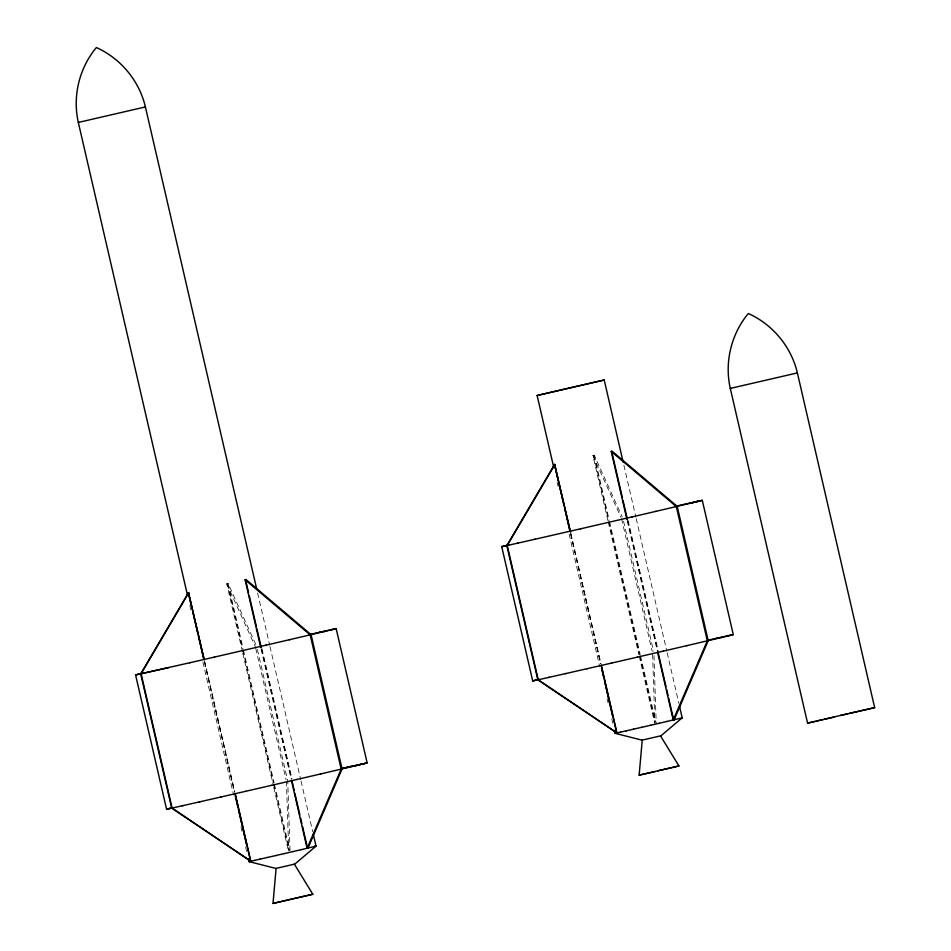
<?xml version="1.0" encoding="UTF-8"?>
<svg xmlns="http://www.w3.org/2000/svg" width="951" height="951" viewBox="0 0 951 951"><rect width="100%" height="100%" fill="white"/><g stroke="black" fill="none" stroke-linecap="round" stroke-linejoin="round"><path stroke-width="0.71" stroke-dasharray="4.75 3.57" d="M607.903 520.447L592.901 455.47L594.22 455.172L622.263 516.975M242.434 651.613L226.766 583.759L228.074 583.45L256.128 645.265M592.901 455.47L620.944 517.273M226.766 583.759L255.415 646.906M623.868 465.17L635.862 517.154M636.195 518.592L666.865 651.423M667.198 652.862L678.871 703.395M628.124 520.542L658.128 650.484M627.684 520.637L657.676 650.591M627.232 520.744L657.236 650.686M623.535 521.207L653.539 651.15M621.55 518.616L652.22 651.447M594.22 455.172L609.211 520.138M609.543 521.588L640.213 654.419M640.546 655.857L655.881 722.273M593.555 455.315L608.557 520.292M608.89 521.73L639.559 654.561M639.892 656.012L654.894 720.977M608.236 521.885L638.894 654.716M639.227 656.166L654.561 722.582M570.957 533.701L600.949 663.643M570.743 533.749L600.735 663.691M570.529 533.796L600.521 663.739M557.12 482.121L558.118 486.448M569.126 534.093L599.784 666.924M607.118 698.688L608.117 703.015M611.79 718.897L612.789 723.224M257.614 592.972L269.644 645.051M269.977 646.502L300.694 779.582M301.039 781.021L312.724 831.649M261.989 648.82L291.993 778.762M261.549 648.927L291.541 778.869M261.097 649.034L291.101 778.976M257.4 649.497L287.737 780.878L290.031 850.527M255.748 648.356L286.085 779.737M228.074 583.45L243.076 648.427M243.408 649.866L274.078 782.697M274.411 784.147L289.746 850.563M227.42 583.605L242.422 648.582M242.755 650.02L273.424 782.851M273.757 784.302L288.747 849.267M242.767 653.064L273.424 785.895M273.757 787.333L288.759 852.31M204.477 660.541L234.814 791.921M204.608 662.027L234.6 791.969M204.394 662.074L234.386 792.017M189.867 605.585L190.878 609.924M202.896 661.991L233.613 795.084M240.972 826.906L241.97 831.245M245.643 847.151L246.642 851.49M653.967 655.56L656.214 723.723M652.6 654.383L654.894 724.02M286.417 781.187L288.712 850.824"/><path stroke-width="1.43" d="M294.358 864.162L312.808 894.249L273.008 903.45L276.099 868.382M655.049 771.558L639.143 775.16L642.234 740.104M307.102 848.28L341.183 769.145L310.181 634.876L245.096 579.73L245.988 579.516L311.072 634.662L342.075 768.943L307.993 848.066L307.102 848.28L291.434 780.414M673.237 719.99L707.318 640.855L676.316 506.586L611.231 451.44L612.123 451.238L677.207 506.372L708.21 640.653L674.128 719.788L673.237 719.99L657.569 652.136M235.147 793.372L250.814 861.226L171.691 808.148L140.689 673.867L188.393 592.77L204.144 659.091M250.814 861.226L172.107 808.053L141.117 673.772L188.809 592.675M601.282 665.082L616.949 732.948L537.826 679.858L506.824 545.589L554.528 464.492L570.624 532.251M554.956 464.397L507.252 545.494L538.242 679.763L616.949 732.948M679.537 706.284L682.2 717.827L660.969 735.777L642.068 740.151L615.119 733.328L614.453 730.439M681.546 718.017L682.164 717.839L667.031 721.44M300.896 849.73L316.029 846.128L313.39 834.55M639.143 775.16L678.943 765.959L660.505 735.884M273.008 903.45L286.596 900.24M78.992 122.251L78.327 122.441L187.537 595.457M145.408 106.94L78.327 122.441C72.395 96.384 79.218 68.044 96.372 47.55C120.765 58.451 139.321 80.918 145.408 106.94L256.615 588.633M553.791 467.678L537.125 395.497L604.206 379.996L623.202 462.281M604.206 379.996L537.125 395.497M730.962 388.222L730.297 388.412L807.577 723.152L834.217 717.113M797.378 372.911L730.297 388.412C724.365 362.355 731.176 334.027 748.33 313.521C772.735 324.422 791.28 346.889 797.378 372.911L874.658 707.651L824.065 719.229M315.399 846.307L316.065 846.117L294.834 864.067L275.933 868.429L249.019 861.618L248.318 858.729M807.577 723.152L814.852 721.393M538.325 679.739L532.715 680.94L501.724 546.659L504.993 545.815M730.011 635.458L733.28 634.602L702.29 500.333L690.188 503.305M172.19 808.029L166.58 809.23L135.589 674.948L142.638 673.189M332.874 629.467L336.155 628.611L367.145 762.892L355.044 765.864M532.715 680.94L538.516 679.478M166.58 809.23L169.86 808.374M503.959 546.052L508.773 544.899M700.043 500.939L655.512 511.448M137.824 674.342L141.651 673.415M324.053 631.595L333.908 629.229M534.961 680.322L538.789 679.406M721.179 637.586L731.046 635.22M168.826 808.612L172.381 807.768M364.911 763.498L320.38 774.007M324.992 631.381L289.377 639.738M722.13 637.36L686.515 645.729M676.316 506.586L677.207 506.372M310.181 634.876L311.072 634.662M707.318 640.855L708.21 640.653M341.183 769.145L342.075 768.943M816.089 721.096L822.746 719.538M632.035 516.916L656.083 511.317M265.9 645.194L289.948 639.607M663.025 651.185L687.086 645.598M296.89 779.475L320.951 773.888M659.126 723.283L667.162 721.417M292.991 851.573L301.027 849.695M580.443 528.839L632.356 516.845M266.209 645.123L214.308 657.117M611.445 663.109L637.55 657.093M637.503 657.093L663.346 651.114M271.368 785.383L297.211 779.404M245.299 791.398L271.415 785.371M641.759 727.301L650.674 725.244M650.508 725.28L659.281 723.247M840.518 715.414L848.007 713.69M284.373 853.57L293.146 851.537M275.624 855.579L284.539 853.523M657.842 770.774L678.943 765.959M287.88 899.943L312.808 894.249M534.307 539.395L580.669 528.78M189.665 662.776L214.534 657.07M190.152 662.657L140.177 673.986M565.31 673.677L587.29 668.648M586.803 668.767L611.671 663.049M220.668 797.057L245.536 791.339M199.175 801.955L221.155 796.938M626.245 730.843L633.651 729.155M633.485 729.191L641.937 727.253M849.386 713.369L874.658 707.651M267.35 857.481L275.802 855.543M260.11 859.133L267.516 857.445M675.329 506.324L686.574 503.768M517.427 543.223L535.021 539.229M309.182 634.602L320.439 632.058M168.886 667.519L135.589 674.948M707.734 640.273L717.577 638.05M548.43 677.492L566.023 673.498M341.599 768.563L351.442 766.328M342.194 768.432L362.557 763.855M182.295 805.782L199.888 801.788M620.539 732.139L626.388 730.82M254.392 860.429L260.253 859.098M685.683 503.982L697.689 501.296M506.312 545.696L518.319 543.009M319.548 632.26L331.554 629.574M716.685 638.252L728.692 635.565M537.315 679.977L549.321 677.29M171.18 808.255L183.186 805.568M615.154 733.328L620.646 732.115M254.511 860.405L248.984 861.618L250.6 861.273L235.266 794.858M506.824 545.589L501.724 546.659M314.365 846.473L316.029 846.128L314.436 846.461M696.679 501.522L702.29 500.333M330.544 629.812L336.155 628.611M727.681 635.803L733.28 634.602M361.546 764.093L367.145 762.892M673.463 716.899L674.128 719.788M611.683 451.345L622.346 497.539M623.012 500.428L627.351 519.198M658.009 652.029L666.009 686.681M666.687 689.57L668.018 695.347M668.684 698.236L673.677 719.883M611.231 451.44L626.899 519.305M554.742 464.445L570.077 530.86M601.401 666.58L616.735 732.995M554.528 464.492L558.189 480.374M558.855 483.263L563.86 504.91M564.525 507.798L569.863 530.908M601.531 668.066L603.861 678.17M604.527 681.059L609.532 702.718M610.197 705.606L612.527 715.711M245.548 579.623L248.544 592.616M249.21 595.504L256.211 625.829M256.877 628.718L261.216 647.488M291.874 780.319L294.216 790.424M294.881 793.312L299.874 814.971M300.54 817.86L301.871 823.625M302.549 826.514L307.542 848.173M245.096 579.73L260.764 647.583M188.607 592.723L203.93 659.138M188.393 592.77L192.054 608.652M192.72 611.541L197.725 633.2M198.39 636.088L203.728 659.186M235.384 796.356L237.726 806.46M238.392 809.349L243.385 831.008M244.05 833.896L246.392 844.001"/></g></svg>
